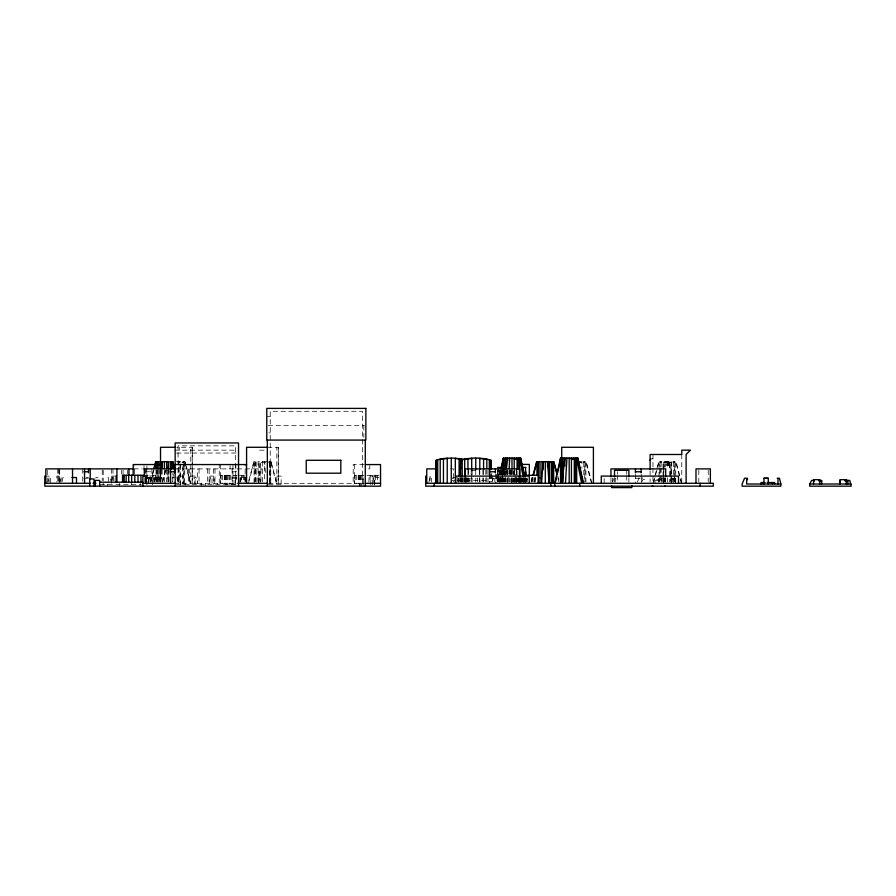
<?xml version="1.0" encoding="UTF-8"?>
<svg xmlns="http://www.w3.org/2000/svg" width="896" height="896" viewBox="0 0 896 896"><rect width="100%" height="100%" fill="white"/><g stroke="black" fill="none" stroke-linecap="round" stroke-linejoin="round"><path stroke-width="0.67" stroke-dasharray="4.48 3.36" d="M134.624 473.939L134.624 465.886M144.01 468.877L144.01 465.629M146.91 465.898L146.91 484.803M159.096 481.936L159.096 469.907M160.53 469.907L160.53 481.936L160.53 470.814M192.226 447.272L192.226 483.28L192.226 447.272L177.061 447.272M219.24 483.291L219.24 464.565M220.674 464.565L220.674 483.291L220.674 475.294L237.104 475.294M230.059 468.888L230.059 465.64M232.96 464.565L232.96 484.803M235.838 468.888L235.838 464.565M245.146 481.947L245.146 464.565M278.275 447.283L278.275 483.291L278.275 447.283L268.598 447.283M354.637 464.565L354.637 483.291L354.637 475.294L363.731 475.294L363.731 483.291M369.79 465.64L369.79 468.888L366.912 468.888M526.389 481.13L526.389 478.61M658.717 482.138L658.717 478.251L663.04 478.251L663.04 482.138M663.779 470.758L663.779 483.291L663.779 462.19L670.981 462.19L670.981 481.97M663.779 469.37L663.779 462.403L666.96 462.403L666.96 461.686L666.254 461.686L666.131 465.282L668.618 465.282C669.222 460.331 667.083 461.037 667.845 465.282L667.386 465.282M668.304 465.282L668.304 462.403L670.981 462.403L670.981 481.891M183.322 462.392L181.966 462.381L183.501 462.392L183.501 461.675L182.616 462.392L181.989 461.675L184.957 461.675L185.909 465.27M269.629 483.291L269.494 462.403L269.55 461.686L271.006 461.686L276.83 483.291L276.83 447.283M524.731 477.982L525.605 481.958L525.627 478.162L525.672 482.003M182.784 462.392L182.795 461.675M148.926 482.082L149.05 475.283M234.931 484.803L235.099 475.294M368.939 482.093L369.051 475.294M520.397 478.016L520.296 481.97M666.814 461.686L666.915 465.282L666.915 462.403L665.515 462.403M524.989 482.003L525.067 478.162M525.47 478.162L525.403 482.003L525.403 478.005M150.808 482.082L151.054 475.283M370.72 484.803L371.056 475.294M522.032 482.093L522.166 478.016M531.194 482.093L531.373 476.65M140.146 486.158L140.28 483.437M152.298 484.803L152.768 475.283M372.299 484.803L372.77 475.294M523.488 482.093L523.69 478.016M532.806 482.093L533.075 476.65M508.334 481.958L509.04 470.019M153.675 482.082L154.078 475.283M239.725 482.093L240.128 475.294M373.677 482.093L374.091 475.294M524.608 482.093L524.854 478.016M534.05 482.093L534.374 476.65M154.448 482.082L154.907 475.283M240.498 482.093L240.957 475.294M374.27 484.803L374.92 475.294M526.086 481.958L525.179 477.982L525.258 482.093L525.594 478.016M534.834 482.093L535.192 476.65M154.717 482.082L155.187 475.283M161.571 469.773L160.731 481.925L160.765 470.747M173.298 473.827L172.749 481.925L172.782 473.536M240.766 482.093L241.237 475.294M258.698 483.291L260.187 461.686L260.187 481.936M374.539 484.803L375.2 475.294M525.56 482.093L525.84 478.016L525.818 481.97M535.091 482.093L535.472 476.65M663.746 481.936L664.026 477.882M664.765 467.085L665.134 461.686L665.134 467.085M504.941 481.958L506.296 470.019M499.778 481.958L502.13 470.019M500.998 470.019L498.366 481.958L498.501 470.086M500.606 470.019L497.885 481.958L497.896 467.443M47.97 482.138L49.123 477.523L51.285 477.523L50.557 478.251L50.557 483.291M59.685 483.291L61.13 477.523L63.291 477.523L62.574 478.251L62.574 483.291M111.63 480.973L112.493 477.512L114.654 477.512M145.734 483.291L147.179 477.534M428.893 482.138L430.046 477.523L432.208 477.523L431.491 478.251L431.491 482.026M466.883 482.138L467.746 478.677M492.274 482.126L493.136 478.666M612.685 482.138L613.547 478.677M150.808 481.925L153.933 469.773M162.814 481.925L165.939 469.773M248.517 483.291L254.072 461.686L254.072 483.291M531.731 481.925L533.12 476.526M653.811 481.936L659.019 461.686L659.019 481.936M150.326 481.925L153.563 469.773M162.333 481.925L165.57 469.773M248.741 480.581L253.77 461.686L256.816 461.686L255.226 462.19L255.226 481.97M531.25 481.925L532.694 476.526M652.971 483.291L658.728 461.686L661.774 461.686L661.774 462.403L660.173 462.403L660.173 466.581M637.37 482.138L639.307 477.523M641.648 482.082L642.947 479.685L644.896 479.685L644.112 480.402M667.8 461.686L668.494 461.686M667.8 462.403L668.214 461.686M579.242 462.403L581.168 462.403L579.432 462.403M668.214 462.403L670.981 462.403M667.845 465.282L667.934 461.686L668.618 465.282M269.371 462.403L269.494 462.403M197.59 483.291L194.712 483.291L194.712 478.251L193.984 478.251L193.984 477.534L196.123 477.534L197.59 483.291L197.59 468.888M269.55 461.686L268.834 462.403L268.845 461.686L270.939 461.686L271.958 465.282L269.55 465.282M266.773 416.674L270.222 416.674M268.206 425.678L364.426 425.678M268.789 432.88L270.222 432.88M174.653 450.15L235.726 450.162M259.549 450.162L265.306 450.162M176.602 453.04L237.462 453.04M651.538 458.797L652.971 458.797M176.378 461.675L180.701 461.675L180.667 486.17M266.75 461.686L258.104 461.686L258.104 483.291M579.242 461.686L581.896 461.686L581.896 468.429M183.445 461.675L184.89 461.675L185.83 465.27M579.242 462.19L581.168 462.19M178.058 462.392L179.984 462.392M265.664 462.403L258.832 462.403L258.832 483.291M364.179 464.565L353.192 464.565L353.192 485.206M133.862 468.877L142.15 468.877M174.541 468.888L262.405 468.888M450.229 468.877L453.466 468.877L453.466 481.97M146.104 471.755L151.872 471.755M232.154 471.766L237.922 471.766M143.73 475.283L159.096 475.283L159.096 482.115M239.098 475.294L245.146 475.294L245.146 482.115M366.912 475.294L379.098 475.294M44.8 476.078L49.123 476.078L49.123 482.082M116.11 476.078L111.787 476.078L111.787 480.872M145.018 476.09L147.179 476.09L147.179 482.082M190.781 476.078L195.104 476.078L195.104 485.195M276.83 476.09L281.154 476.09L281.154 485.206M86.195 477.523L88.491 477.523M98.067 477.523L95.928 477.523L95.928 478.251M146.104 477.512L151.872 477.512M159.096 477.445L156.184 477.445L156.184 475.283M172.245 477.534L174.541 477.534M232.154 477.523L237.922 477.523M245.146 477.456L242.234 477.456L242.234 475.294M379.098 477.456L376.186 477.456L376.186 475.294M452.805 477.523L456.266 477.523M83.888 478.251L88.491 478.251M146.104 478.24L151.872 478.24M160.026 478.24L159.309 477.512L161.437 477.512L162.613 482.115M232.154 478.251L236.768 478.251M451.651 478.251L453.958 478.251M470.187 478.251L469.47 478.251L469.47 483.291M476.862 478.251L477.579 478.251L477.579 482.026M489.642 478.251L495.398 478.251M514.842 478.251L515.558 478.251L515.558 482.026L514.931 470.019M616 478.251L615.272 478.251L615.272 483.291M635.443 478.251L641.2 478.251M672.034 478.251L672.75 478.251L672.75 483.291M525.134 479.618L527.285 479.618M661.237 479.685L655.01 479.685L655.01 483.291M655.01 480.402L661.237 480.402M451.942 480.592L455.963 480.592M457.307 480.592L461.328 480.592M465.707 480.592L485.811 480.592M174.115 483.28L236.768 483.291M268.475 483.291L364.179 483.291M100.117 484.714L141.344 484.714M176.389 484.725L236.454 484.725M268.576 484.725L281.154 484.725M674.654 481.13L673.68 478.968L670.51 478.968L671.35 479.685L671.35 483.291M681.778 483.291L676.032 461.686L672.986 461.686L672.986 462.403L674.576 462.403L674.576 481.891M591.965 483.291L586.219 461.686L583.173 461.686L583.173 462.403L584.763 462.403L584.763 481.891M557.648 475.563L559.014 480.704M186.334 466.558L190.781 483.28L190.781 447.272M177.061 476.851L178.774 483.28L178.774 476.078L183.098 476.078L183.098 485.195M270.939 461.686L271.88 465.282M681.285 483.291L675.741 461.686L675.741 481.936M591.483 483.291L585.928 461.686L585.928 481.936M557.827 477.882L558.869 481.925M276.338 483.291L270.782 461.686L270.782 483.291M190.288 483.28L184.733 461.675L184.733 483.28M176.893 477.882L178.282 483.28M662.782 477.523L663.947 482.126M516.981 477.523L518.146 482.126M479.293 478.677L480.166 482.126M260.669 482.126L259.493 477.523L257.365 477.523L258.082 478.251L258.082 482.026M111.541 483.28L110.074 477.523L107.934 477.523L108.662 478.251L108.662 483.291M674.475 478.677L675.338 482.138M523.41 477.982L524.194 481.958M519.042 481.958L518.582 477.982L518.504 482.093M671.104 483.291L669.614 461.686L669.614 481.936M519.187 478.016L519.467 482.093L519.478 477.982M510.597 469.851L510.978 475.294M511.157 478.016L511.448 482.093M358.624 475.294L359.386 486.17M265.406 472.483L264.667 461.686L264.667 481.936M224.672 475.294L225.333 484.803M167.171 469.773L168 481.925L168.022 469.773M519.467 478.016L519.736 482.093M510.866 469.851L511.224 475.294M511.414 478.016L511.874 484.803M358.915 475.294L359.643 486.17M224.952 475.294L225.59 484.803M520.274 478.016L520.52 482.093M511.65 469.851L511.986 475.294M512.142 478.016L512.389 482.093M359.733 475.294L360.394 486.17M225.781 475.294L226.352 484.803M521.562 478.016L521.763 482.093L521.774 478.005M512.915 469.851L513.173 475.294M513.307 478.016L513.643 484.803M361.054 475.294L361.592 486.17M227.102 475.294L227.562 484.803M523.23 478.016L523.376 482.093M514.55 469.851L514.741 475.294M514.83 478.016L515.066 484.803M362.768 475.294L363.149 486.17M228.816 475.294L229.141 484.803M516.454 469.851L516.555 475.294M516.6 478.016L516.723 484.803M230.81 475.294L230.989 484.803M144.816 478.005L144.883 482.082M670.622 462.392L670.611 462.19M669.054 461.686L669.054 462.403M665.706 461.686L665.706 462.403M664.138 462.403L664.138 462.19M580.81 462.392L580.81 462.19M183.568 465.27L183.579 483.28M182.605 466.57L182.616 483.28M708.221 470.21L708.221 482.182M698.813 470.21L698.813 482.182M681.778 454.485L681.778 481.914M675.629 478.486L675.629 483.291M674.867 461.686L674.867 481.936M673.848 461.686L673.848 462.403M673.613 462.403L673.613 483.291M671.709 481.936L671.709 461.686L663.051 461.686L663.051 481.936M667.374 461.686L667.374 468.429M667.374 477.747L667.374 483.291M665.683 478.195L665.683 482.182M665.134 477.882L665.134 481.936M664.25 478.038L664.25 481.981M661.36 478.251L661.36 482.026M661.136 462.403L661.136 466.581M661.136 467.97L661.237 482.082M660.901 461.686L660.901 462.403M660.173 467.97L660.173 481.891M659.882 461.686L659.882 481.936M652.971 454.485L652.971 466.962M652.971 468.328L652.971 481.925M650.093 471.016L650.093 482.037M642.219 477.523L642.219 478.968L641.424 478.968L641.424 483.291M641.2 474.118L641.2 482.138M635.443 474.118L635.443 483.291M628.891 478.184L628.891 482.104M626.741 470.322L626.741 474.309M626.741 475.642L626.741 480.962M617.333 471.654L617.333 474.309M617.333 475.642L617.333 480.962M614.51 478.184L614.51 482.104M612.394 478.05L612.394 481.981M610.949 478.195L610.949 482.182M604.162 478.486L604.162 483.291M585.066 461.686L585.066 481.936M584.046 461.686L584.046 462.403M583.8 462.403L583.8 477.714M527.285 478.016L527.285 482.093M526.389 478.486L526.389 482.082M525.258 482.003L525.179 478.162M524.227 478.139L524.227 482.16M523.813 478.139L523.813 482.16M522.85 478.005L522.85 481.97M522.435 478.005L522.435 481.97M521.864 478.005L521.864 481.97M521.349 478.005L521.36 481.97M520.934 478.005L520.934 481.97M520.789 478.005L520.789 482.126M520.643 477.982L520.71 481.97M519.882 478.195L519.882 482.182M519.187 477.848L519.187 481.925M518.941 477.848L518.941 481.925M518.437 478.038L518.437 481.981M518.101 477.848L518.101 481.958M517.082 471.05L517.082 481.925M516.454 478.016L516.454 482.093M516.309 470.019L516.309 481.958M515.032 478.24L515.032 482.126M514.226 470.019L514.226 481.958M513.845 471.05L513.845 481.925M511.986 470.019L511.986 483.291M510.126 471.05L510.126 481.925M509.746 470.019L509.746 481.958M507.674 469.851L507.674 475.294M507.674 478.016L507.674 484.803M507.662 470.019L507.662 481.958M506.89 471.05L506.89 481.925M505.87 470.019L505.87 481.958M505.03 471.05L505.03 481.925M504.784 471.05L504.784 481.925M504.493 470.019L504.493 481.958M503.63 470.019L503.63 481.958M503.328 470.019L503.339 481.97M502.869 470.086L502.925 481.97M502.622 467.443L502.622 481.97M502.309 470.086L502.309 481.97M502.208 467.443L502.208 481.97M501.894 470.086L501.894 481.97M501.794 470.086L501.693 481.97M501.189 470.086L501.189 481.97M501.021 470.086L501.021 481.97M500.774 470.086L500.774 481.97M500.606 470.086L500.606 481.97M499.755 470.12L499.755 482.16M499.341 470.12L499.341 482.16M498.299 467.443L498.154 481.97M498.086 470.086L498.042 481.97M497.739 470.086L497.739 481.97M497.034 476.078L497.034 482.082M496.418 474.197L496.418 482.171M495.398 474.118L495.398 483.291M494.861 478.24L494.861 482.014M492.71 476.078L492.71 482.082M491.411 473.502L491.411 482.003M490.874 473.782L490.874 481.947M489.978 473.502L489.978 482.238M489.63 474.118L489.642 483.291M489.496 473.917L489.496 482.104M489.317 473.514L489.317 482.003M488.074 470.378L488.074 482.216M486.83 469.75L486.83 481.947M485.811 470.053L485.811 482.014M483.582 470.176L483.582 481.981M482.866 469.963L482.866 482.115M479.808 482.003L479.808 470.456L471.71 470.456L471.71 482.003M479.438 470.21L479.438 482.182M475.765 470.299L475.765 482.205M472.158 470.187L472.08 482.182M471.139 470.187L471.139 481.97M468.653 469.963L468.653 482.115M467.936 470.176L467.936 481.981M466.928 477.691L466.928 482.003M466.592 478.05L466.592 481.981M466.39 477.859L466.39 481.947M465.707 477.792L465.707 482.014M465.494 477.691L465.494 482.238M465.147 478.195L465.147 482.182M465.002 477.994L465.002 482.104M464.834 477.702L464.834 482.003M464.699 477.837L464.699 481.947M463.59 477.781L463.59 482.216M462.347 477.837L462.347 481.981M462.213 477.702L462.213 482.003M462.034 477.994L462.034 482.104M461.541 477.691L461.541 482.238M461.328 477.792L461.328 482.014M460.645 477.859L460.645 481.947M460.107 477.691L460.107 482.003M459.099 477.792L459.099 481.981M458.674 478.486L458.674 482.082M458.382 478.061L458.382 482.115M457.419 477.523L457.419 482.138M430.046 476.078L430.046 482.082M377.552 475.294L377.552 483.291M375.592 475.294L375.592 483.291M373.05 475.294L373.05 483.291M370.093 475.294L370.093 483.291M363.843 425.678L363.843 437.461M362.41 483.291L362.41 411.275L270.222 411.275L270.222 483.291M360.774 475.294L360.774 483.291M358.232 475.294L358.232 483.291M356.272 475.294L356.272 483.291M355.051 475.294L355.051 483.291M269.92 461.686L269.92 483.291M262.427 461.686L262.405 481.981M260.96 468.877L260.96 483.28M259.19 461.686L259.19 462.403M256.189 462.19L256.189 481.97M254.934 461.686L254.934 483.291M244.821 475.294L244.821 483.291M243.589 475.294L243.589 483.291M241.64 475.294L241.64 483.291M236.141 475.294L236.141 483.291M235.659 483.291L235.659 445.838L178.046 445.838L178.046 483.291M232.154 468.888L232.154 483.291M229.779 475.294L229.779 483.291M226.822 475.294L226.822 483.291M224.269 475.294L224.269 483.291M222.32 475.294L222.32 483.291M221.099 475.294L221.099 483.291M217.47 483.291L217.47 484.725M214.984 468.888L214.984 483.291M214.166 483.291L214.166 476.09L209.843 476.09L209.843 483.291M213.55 468.888L213.55 484.837M211.994 483.291L211.994 478.251L212.71 477.523L210.549 477.523L209.115 483.291L209.115 468.888M207.67 468.888L207.67 483.291M205.509 483.291L205.509 486.17M201.186 483.291L201.186 486.17M199.024 468.888L199.035 483.291M189.28 468.888L189.235 484.736M188.272 468.888L188.272 483.291M185.125 483.291L185.125 485.206M183.87 461.675L183.87 483.28M179.984 463.781L179.984 483.28L178.618 461.675L178.618 483.28M179.614 461.675L179.614 462.392M179.256 447.272L179.256 450.15M168.885 469.773L168.885 481.925M168.784 468.888L168.784 482.149M166.611 469.773L166.611 481.925M164.371 469.773L164.371 481.925M162.131 469.773L162.131 481.925M160.037 469.773L160.026 483.28M158.771 475.283L158.771 483.28M158.133 470.086L158.133 481.958M157.539 475.283L157.539 483.28M157.17 470.086L157.17 481.958M156.878 469.773L156.878 481.925M156.005 469.773L156.005 481.925M155.59 475.283L155.59 483.28M153.048 475.283L153.048 483.28M151.872 468.877L151.872 483.28M150.091 475.283L150.091 483.28M149.341 477.534L149.341 478.251M148.624 478.251L148.624 483.291M146.675 475.283L146.675 481.947M146.104 468.877L146.104 483.28M145.734 468.888L145.734 481.992M145.454 477.949L145.454 483.28M145.32 478.195L145.32 482.182M131.421 483.28L131.421 484.714M127.501 470.21L127.501 474.197M123.066 470.187L123.066 474.107M121.621 470.187L121.621 474.107M119.403 483.28L119.459 486.158M113.938 478.24L113.938 480.76M112.974 468.888L112.974 480.659M111.541 468.888L111.541 480.67M107.453 484.243L107.453 486.158M103.23 470.187L103.23 480.659M103.186 483.291L103.186 484.725M102.222 470.187L102.222 480.659M82.734 468.888L82.734 482.138M61.13 482.082L61.13 476.078L56.806 476.078L56.806 482.082M59.685 468.888L59.685 481.981M59.27 470.21L59.27 482.171M58.251 468.888L58.251 481.97M57.837 468.877L57.837 481.97M47.253 470.21L47.253 482.171"/><path stroke-width="1.34" d="M133.19 475.25L133.19 464.554L155.165 464.554M160.53 468.563L160.53 447.272L175.694 447.272M246.579 483.291L246.579 447.283L267.904 447.283M44.8 476.078L44.8 486.158L380.542 486.17L380.542 464.565L365.501 464.565M761.051 483.974L761.051 482.541L765.128 482.541M763.314 483.974L763.314 482.541M763.952 484.008L763.952 478.251L768.264 478.251L768.264 484.008M772.386 483.974L772.386 482.541M774.659 483.974L774.659 482.541L767.2 482.541M780.864 484.008L780.864 486.17L742.123 486.17L742.123 484.008L744.542 478.251L747.454 478.251L747.454 479.685L746.659 479.685L746.659 484.008L780.864 484.008L779.419 478.251L777.269 478.251L777.986 478.968L777.986 484.008M525.65 475.608L525.672 471.766M525.594 471.766L525.526 475.608L525.594 467.443M170.598 469.358L170.621 461.675M551.533 483.28L551.522 462.392L550.906 461.675L553.806 461.675L557.301 474.275M551.533 462.392L551.555 461.675L552.362 462.392L552.362 465.27M509.118 468.698L509.746 458.08M565.454 483.291L566.944 458.08M161.661 468.429L162.131 461.675L162.131 468.429M541.576 483.28L543.054 461.675L543.054 469.773M506.453 468.698L507.662 458.08L507.662 460.734M561.982 483.291L564.861 458.08L564.861 466.043M650.093 460.242L650.81 458.998M501.581 467.365L503.63 458.08L503.63 468.698M555.565 481.958L556.73 476.65M557.323 474.006L560.829 458.08L560.829 483.291M500.909 468.698L503.328 458.08L520.643 458.08L524.877 476.65M583.587 483.291L577.842 458.08L560.526 458.08L554.781 483.291L554.781 486.17M154.28 468.429L156.005 461.675L156.005 468.429M533.467 475.171L536.939 461.675L536.939 475.171M153.922 468.429L155.714 461.675L158.76 461.675L157.17 462.179M533.053 475.171L536.648 461.675L539.694 461.675L539.045 462.179L539.067 483.28M845.085 480.413L849.744 480.413L851.2 486.17L809.67 486.17L809.67 484.008L811.619 480.413L814.285 480.413M435.624 483.291L436.162 460.208C445.312 457.251 455.47 457.789 464.834 459.558M436.162 467.118L436.162 468.53M460.107 476.84L460.645 460.208C470.277 457.341 481.242 457.341 490.874 460.208L491.411 469.302M460.645 467.118L460.645 468.53M490.874 461.619L491.411 460.914M490.874 468.53L490.874 467.118M515.222 458.797L517.082 458.797L517.082 469.683M572.421 458.808L574.28 458.808L574.28 483.291M504.784 458.797L506.89 458.797M513.666 458.797L517.597 458.797M561.982 458.808L562.946 458.808M570.864 458.808L574.795 458.808M170.587 462.392L169.982 461.675L172.872 461.675L174.664 467.846M550.894 462.392L552.238 462.392M520.643 464.419L529.323 464.419L529.323 475.294M157.797 464.554L160.53 464.554M175.168 464.565L246.579 464.565M497.739 467.443L501.794 467.443M521.774 467.443L525.818 467.443M133.941 468.877L45.819 468.877L45.819 483.28M143.886 468.888L175.773 468.888M435.299 468.877L426.754 468.877L426.754 483.28M83.888 471.766L88.491 471.766M169.938 471.778L174.541 471.778M489.63 471.766L495.398 471.766M635.443 471.766L641.2 471.766M143.506 475.283L122.539 475.283L122.539 481.947M525.134 475.294L538.115 475.294L538.115 483.448M145.018 476.09L142.856 476.09L142.856 486.17M71.882 477.523L76.485 477.523L76.485 483.291M540.949 478.24L540.232 477.512M763.952 478.251L768.264 478.251M818.978 480.413L821.688 480.413L821.688 484.008M813.557 481.13L814.285 481.13M818.978 481.13L821.688 481.13M845.085 481.13L847.795 481.13M99.646 482.205L142.856 482.205M44.8 483.28L90.373 483.28M93.038 483.28L95.973 483.28M142.856 483.291L175.773 483.291M237.843 483.291L267.254 483.291M365.501 483.291L380.542 483.291M425.734 483.28L713.317 483.291L713.317 486.17L425.734 486.158L425.734 476.078M809.67 484.008L851.2 484.008M664.675 486.17L665.426 486.17M652.232 486.069L652.971 486.17M460.107 460.914L460.645 461.619M435.624 460.914L436.162 461.619M556.786 473.827L553.661 461.675L553.661 483.28M174.462 468.429L172.726 461.675L172.726 468.429M583.094 483.291L577.539 458.08L577.539 460.734M524.44 476.65L520.341 458.08L520.341 460.734M581.661 483.291L576.677 458.08L576.677 483.291M523.152 476.65L519.478 458.08L519.478 476.65M549.024 483.28L547.534 461.675L547.534 467.074M167.07 468.429L166.611 461.675L166.611 468.429M847.795 480.413L847.795 484.008M847.078 480.413L847.078 481.13M846.238 484.008L846.238 479.685L840.011 479.685L840.011 484.008M839.664 480.413L839.664 484.008M819.784 484.008L819.784 479.685L813.557 479.685L813.557 484.008M710.371 483.291L710.371 468.888L695.99 468.888L695.99 483.291M700.112 483.291L700.112 486.17M686.101 483.291L686.101 454.485L690.424 450.162L681.778 450.162L681.778 454.485L650.093 454.485L650.093 469.638M678.507 483.291L678.507 476.09L601.283 476.09L601.283 483.291M665.683 476.862L665.683 468.888L610.949 468.888L610.949 476.862M641.2 468.888L641.2 472.808M635.443 468.888L635.443 472.808M631.837 485.688L631.837 487.603L611.576 487.603L611.576 485.688M628.891 476.874L628.891 470.322L614.51 470.322L614.51 476.874M593.41 483.392L593.41 447.283L561.725 447.283L561.725 458.394M579.678 483.291L579.678 486.17M577.842 458.08L577.842 460.734M575.31 458.08L575.31 483.291M573.765 458.08L573.765 458.808M571.424 458.08L571.424 483.291M569.184 458.08L569.184 483.291M563.069 458.08L563.069 481.958M562.229 458.808L562.229 483.291M560.526 458.08L560.526 483.291M552.798 461.675L552.798 483.28M550.872 483.291L550.872 486.17M549.629 483.28L549.629 461.675L540.971 461.675L540.949 483.28M548.901 462.392L548.901 483.28M545.294 461.675L545.294 483.28M537.802 461.675L537.802 475.171M529.267 483.291L529.267 476.09L455.784 476.09L455.784 483.291M520.643 458.08L520.643 460.734M519.882 476.862L519.882 468.888L465.147 468.888L465.147 476.862M518.101 458.08L518.101 468.698M516.566 458.08L516.566 458.797M514.226 458.08L514.226 468.698M511.986 458.08L511.986 468.698M505.87 458.08L505.87 468.698M505.736 458.08L505.736 458.797M505.03 458.797L505.03 469.683M503.328 458.08L503.328 468.698M495.398 468.888L495.398 472.808M490.874 460.208L490.874 469.717M489.63 468.888L489.63 472.808M489.317 459.558L489.317 469.325M486.83 458.987L486.83 468.44M483.582 458.562L483.582 469.549M479.808 458.293L479.808 469.403M475.765 458.192L475.765 469.347M471.71 458.293L471.71 469.403M467.936 458.562L467.936 469.549M464.699 458.987L464.699 476.538M462.213 459.558L462.213 476.302M460.645 460.208L460.645 476.582M459.099 458.562L459.099 476.414M455.325 458.293L455.325 483.291M451.27 458.192L451.27 483.291M447.227 458.293L447.227 483.291M443.453 458.562L443.453 483.291M440.205 458.987L440.205 483.291M437.718 459.558L437.718 483.291M436.162 460.208L436.162 483.291M434.19 483.291L434.19 486.17M365.288 440.082L365.288 486.17M267.344 440.082L267.344 486.17M238.538 486.17L238.538 442.96L175.168 442.96L175.168 486.17M174.541 468.888L174.541 472.819M171.864 461.675L171.864 468.429M170.598 468.888L170.598 483.291M168.694 468.429L168.694 461.675L160.037 461.675L160.037 468.429M164.371 461.675L164.371 468.429M160.765 462.392L160.765 469.358M158.133 462.179L158.133 468.776M156.878 461.675L156.878 468.429M144.301 468.888L144.301 476.739M140.963 475.283L140.963 481.947M137.995 475.283L137.995 481.947M134.814 475.283L134.814 481.947M131.645 475.283L131.645 481.947M128.934 468.877L128.934 475.418M128.677 475.283L128.677 481.947M126.134 475.283L126.134 481.947M124.186 475.283L124.186 481.947M122.954 475.283L122.954 481.947M116.928 468.877L116.928 481.97M116.11 476.078L116.11 482.082M99.646 486.17L99.646 480.402L95.334 480.402L95.334 486.17M94.046 486.17L94.046 478.968L89.723 478.968L89.723 486.17M90.216 468.877L90.216 479.349M88.491 468.888L88.491 472.808M84.549 468.877L84.549 483.28M72.542 468.877L72.542 483.28M465.707 459.166A14.213 2.464 0 0 1 472.08 458.528M479.438 458.528A14.213 2.464 0 0 1 485.811 459.166M441.224 459.166A14.213 2.464 0 0 1 447.597 458.528M454.955 458.528A14.213 2.464 0 0 1 461.328 459.166M365.859 408.397L266.773 408.397L266.773 440.082L365.859 440.082L365.859 408.397M340.805 460.286L306.23 460.286L306.23 473.2L340.805 473.2L340.805 460.286"/></g></svg>
